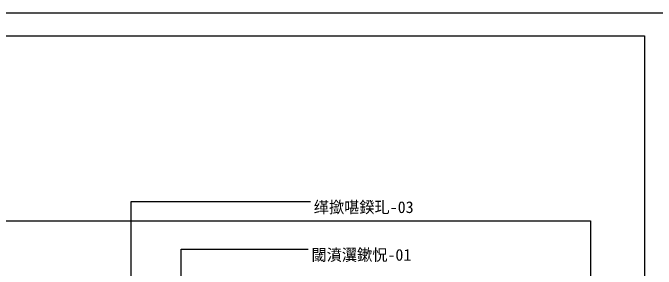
# Model space of a CAD drawing. Header units: metres. Extents: x -1248372 to 1254666, y -4709 to 22932.
# Drawn here: x 1249301 to 1250291, y 17616 to 18011 of the extents above; entities that cross this region are included whole.
import ezdxf

# ---------------------------------------------------------------- set-up
doc = ezdxf.new("R2010")
doc.units = ezdxf.units.M
doc.layers.add('FRAME', color=1, linetype='Continuous')
doc.layers.add('u鐜荤拑', color=113, linetype='Continuous')
doc.dimstyles.get("Standard").update_dxf_attribs({"dimtxt": 2.5, "dimasz": 2.5, "dimexe": 1.25, "dimexo": 0.625, "dimtad": 1, "dimcen": 2.5, "dimazin": 3, "dimtfac": 1, "dimtmove": 0, "dimatfit": 3})

msp = doc.modelspace()

# ---------------------------------------------------------------- linework, layer by layer
msp.add_lwpolyline([(1247432.96, 17975.65), (1250273.06, 17975.65), (1250273.06, 15946.36), (1247432.96, 15946.36)], close=True)
at = {"layer": 'FRAME'}
msp.add_lwpolyline([(1247338.42, 18011.01), (1250308.42, 18011.01), (1250308.42, 15911.01), (1247338.42, 15911.01)], close=True, dxfattribs=at)
at = {"layer": 'u鐜荤拑'}
msp.add_lwpolyline([(1249116.77, 17690.6), (1250189.92, 17690.6), (1250189.92, 16563.56), (1249116.77, 16563.56)], close=True, dxfattribs=at)

# ---------------------------------------------------------------- texts
at = {"layer": 'u鐜荤拑', "char_height": 18, "attachment_point": 1}
for s, insert in [('缂撳啿鍨玌-03', (1249763.78, 17720.78)), ('閾濆瀷鏉怳-01', (1249760.26, 17647.36))]:
    msp.add_mtext(s, dxfattribs=dict(at, insert=insert))

# ---------------------------------------------------------------- leaders
at = {"layer": 'u鐜荤拑'}
for points in [[(1249482.6, 17475.6), (1249482.6, 17720.78), (1249758.78, 17720.78)], [(1249559.81, 17490.6), (1249559.81, 17647.36), (1249755.26, 17647.36)]]:
    msp.add_leader(points, dimstyle='Standard', dxfattribs=at)

doc.saveas('drawing.dxf')
